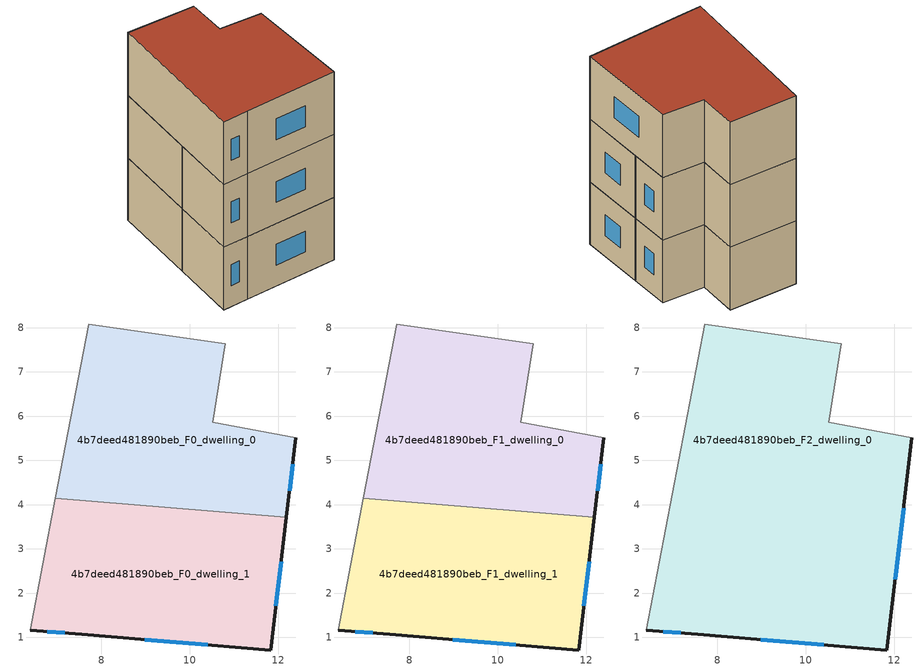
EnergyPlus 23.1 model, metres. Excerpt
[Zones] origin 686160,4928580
4b7deed481890beb_F0_dwelling_0
 floor ground (EU_floor_Construction): 12.18,3.71 12.4,5.51 10.51,5.86 10.8,7.64 7.71,8.08 6.96,4.14 z0
 wall outside (EU_wall_Construction): 12.4,5.51 12.18,3.71 z0:3
 wall adiabatic (EU_wall_Construction): 6.96,4.14 7.71,8.08 10.8,7.64 10.51,5.86 12.4,5.51 z0:3
 wall to 4b7deed481890beb_F0_dwelling_1 (EU_wall_Construction): 12.18,3.71 6.96,4.14 z0:3
 window (EU_Window_Construction): 12.33,4.91 12.25,4.31 z1:2
4b7deed481890beb_F0_dwelling_1
 floor ground (EU_floor_Construction): 11.83,0.71 12.18,3.71 6.96,4.14 6.39,1.16 7.56,1.07 z0
 wall outside (EU_wall_Construction): 12.18,3.71 11.83,0.71 7.56,1.07 6.39,1.16 z0:3
 wall adiabatic (EU_wall_Construction): 6.39,1.16 6.96,4.14 z0:3
 window (EU_Window_Construction): 12.06,2.71 11.95,1.71 / 10.4,0.83 8.98,0.95 / 7.17,1.1 6.78,1.13 z1:2
4b7deed481890beb_F1_dwelling_0
 floor to 4b7deed481890beb_F0_dwelling_0 (EU_floor_Construction): 12.18,3.71 12.4,5.51 10.51,5.86 10.8,7.64 7.71,8.08 6.96,4.14 z3
 wall outside (EU_wall_Construction): 12.4,5.51 12.18,3.71 z3:6
 wall adiabatic (EU_wall_Construction): 6.96,4.14 7.71,8.08 10.8,7.64 10.51,5.86 12.4,5.51 z3:6
 wall to 4b7deed481890beb_F1_dwelling_1 (EU_wall_Construction): 12.18,3.71 6.96,4.14 z3:6
 window (EU_Window_Construction): 12.33,4.91 12.25,4.31 z4:5
4b7deed481890beb_F1_dwelling_1
 floor to 4b7deed481890beb_F0_dwelling_1 (EU_floor_Construction): 11.83,0.71 12.18,3.71 6.96,4.14 6.39,1.16 7.56,1.07 z3
 wall outside (EU_wall_Construction): 12.18,3.71 11.83,0.71 7.56,1.07 6.39,1.16 z3:6
 wall adiabatic (EU_wall_Construction): 6.39,1.16 6.96,4.14 z3:6
 window (EU_Window_Construction): 12.06,2.71 11.95,1.71 / 10.4,0.83 8.98,0.95 / 7.17,1.1 6.78,1.13 z4:5
4b7deed481890beb_F2_dwelling_0
 floor to 4b7deed481890beb_F1_dwelling_0 (EU_floor_Construction): 12.18,3.71 12.4,5.51 10.51,5.86 10.8,7.64 7.71,8.08 6.96,4.14 z6
 floor to 4b7deed481890beb_F1_dwelling_1 (EU_floor_Construction): 11.83,0.71 12.18,3.71 6.96,4.14 6.39,1.16 7.56,1.07 z6
 wall outside (EU_wall_Construction): 12.4,5.51 11.83,0.71 7.56,1.07 6.39,1.16 z6:9
 wall adiabatic (EU_wall_Construction): 6.39,1.16 7.71,8.08 10.8,7.64 10.51,5.86 12.4,5.51 z6:9
 window (EU_Window_Construction): 7.17,1.1 6.78,1.13 / 12.21,3.91 12.02,2.31 / 10.4,0.83 8.98,0.95 z7:8
 roof outside (EU_roof_Construction): 10.8,7.64 10.51,5.86 12.4,5.51 11.83,0.71 7.56,1.07 6.39,1.16 7.71,8.08 z9
[Building]
EU S2 Campaign: North Axis=0; Terrain=City; Solar Distribution=FullExterior
[Site:Location]
Bologna: Latitude=44.5; Longitude=11.25; Time Zone=1; Elevation=37
[SizingPeriod:WeatherFileDays]
AnnualSizingPeriod: Begin Month=1; Begin Day of Month=1; End Month=12; End Day of Month=31; Day of Week for Start Day=Monday; Use Weather File Daylight Saving Period=No; Use Weather File Rain and Snow Indicators=No
[MATERIAL]
EU_InternalMass_Material: Roughness=MediumRough; Thickness=0.1; Conductivity=1; Density=1800; Specific Heat=900; Thermal Absorptance=0.9; Solar Absorptance=0.7; Visible Absorptance=0.7
[MATERIAL:NOMASS] Roughness=MediumRough; Thermal Absorptance=0.9; Solar Absorptance=0.7; Visible Absorptance=0.7
Name | Thermal Resistance
EU_wall_NoMass | 0.937881
EU_roof_NoMass | 0.548572
EU_floor_NoMass | 0.71348
[WINDOWMATERIAL:SIMPLEGLAZINGSYSTEM]
EU_Window_SimpleGlazing: UFactor=4.25633; Solar Heat Gain Coefficient=0.85; Visible Transmittance=0.85
[CONSTRUCTION]
EU_wall_Construction: EU_wall_NoMass
EU_roof_Construction: EU_roof_NoMass
EU_floor_Construction: EU_floor_NoMass
EU_InternalMass_Construction: EU_InternalMass_Material
EU_Window_Construction: EU_Window_SimpleGlazing
[ZONE] Type=1; Multiplier=1; Ceiling Height=autocalculate; Floor Area=autocalculate; Part of Total Floor Area=Yes
Name | Volume
4b7deed481890beb_F0_dwelling_0 | 48.4548
4b7deed481890beb_F1_dwelling_0 | 48.4541
4b7deed481890beb_F2_dwelling_0 | 96.9001
4b7deed481890beb_F0_dwelling_1; 4b7deed481890beb_F1_dwelling_1 | 48.4475
[INTERNALMASS] Construction=EU_InternalMass_Construction
Name | Zone or ZoneList | Surface Area
4b7deed481890beb_F0_dwelling_0_EU_InternalMass | 4b7deed481890beb_F0_dwelling_0 | 16.1513
4b7deed481890beb_F0_dwelling_1_EU_InternalMass | 4b7deed481890beb_F0_dwelling_1 | 16.1493
4b7deed481890beb_F1_dwelling_0_EU_InternalMass | 4b7deed481890beb_F1_dwelling_0 | 16.1513
4b7deed481890beb_F1_dwelling_1_EU_InternalMass | 4b7deed481890beb_F1_dwelling_1 | 16.1493
4b7deed481890beb_F2_dwelling_0_EU_InternalMass | 4b7deed481890beb_F2_dwelling_0 | 32.2998
[OTHEREQUIPMENT] Fuel Type=Electricity; Design Level Calculation Method=Watts/Area; Power per Zone Floor Area=1; Fraction Latent=0; Fraction Radiant=0; Fraction Lost=0; Carbon Dioxide Generation Rate=0; EndUse Subcategory=EU_Step8_InternalGains
Name | Zone or ZoneList or Space or SpaceList | Schedule
EU_Step8_InternalGain_4b7deed481890beb_F0_dwelling_0_f000 | 4b7deed481890beb_F0_dwelling_0 | EU_Step8_GainSchedule_4b7deed481890beb_F0_dwelling_0_f000
EU_Step8_InternalGain_4b7deed481890beb_F0_dwelling_1_f000 | 4b7deed481890beb_F0_dwelling_1 | EU_Step8_GainSchedule_4b7deed481890beb_F0_dwelling_1_f000
EU_Step8_InternalGain_4b7deed481890beb_F1_dwelling_0_f000 | 4b7deed481890beb_F1_dwelling_0 | EU_Step8_GainSchedule_4b7deed481890beb_F1_dwelling_0_f000
EU_Step8_InternalGain_4b7deed481890beb_F1_dwelling_1_f000 | 4b7deed481890beb_F1_dwelling_1 | EU_Step8_GainSchedule_4b7deed481890beb_F1_dwelling_1_f000
EU_Step8_InternalGain_4b7deed481890beb_F2_dwelling_0_f000 | 4b7deed481890beb_F2_dwelling_0 | EU_Step8_GainSchedule_4b7deed481890beb_F2_dwelling_0_f000
[ZONEVENTILATION:DESIGNFLOWRATE] Schedule=EU_AlwaysOn; Design Flow Rate Calculation Method=AirChanges/Hour; Air Changes per Hour=0.687892; Ventilation Type=Natural; Fan Pressure Rise=0; Fan Total Efficiency=1; Constant Term Coefficient=1; Temperature Term Coefficient=0; Velocity Term Coefficient=0; Velocity Squared Term Coefficient=0; Minimum Indoor Temperature=-100; Maximum Indoor Temperature=100; Delta Temperature=-100; Minimum Outdoor Temperature=-100; Maximum Outdoor Temperature=100; Maximum Wind Speed=40
Name | Zone or ZoneList or Space or SpaceList
EU_ConstantAir_4b7deed481890beb_F0_dwelling_0 | 4b7deed481890beb_F0_dwelling_0
EU_ConstantAir_4b7deed481890beb_F0_dwelling_1 | 4b7deed481890beb_F0_dwelling_1
EU_ConstantAir_4b7deed481890beb_F1_dwelling_0 | 4b7deed481890beb_F1_dwelling_0
EU_ConstantAir_4b7deed481890beb_F1_dwelling_1 | 4b7deed481890beb_F1_dwelling_1
EU_ConstantAir_4b7deed481890beb_F2_dwelling_0 | 4b7deed481890beb_F2_dwelling_0
[HVACTEMPLATE:THERMOSTAT] Constant Heating Setpoint=20; Constant Cooling Setpoint=50
EU_HeatOnly_4b7deed481890beb_F0_dwelling_0; EU_HeatOnly_4b7deed481890beb_F0_dwelling_1; EU_HeatOnly_4b7deed481890beb_F1_dwelling_0; EU_HeatOnly_4b7deed481890beb_F1_dwelling_1; EU_HeatOnly_4b7deed481890beb_F2_dwelling_0
[HVACTEMPLATE:ZONE:IDEALLOADSAIRSYSTEM] System Availability Schedule=EU_AlwaysOn; Maximum Heating Supply Air Temperature=50; Minimum Cooling Supply Air Temperature=13; Maximum Heating Supply Air Humidity Ratio=0.0156; Minimum Cooling Supply Air Humidity Ratio=0.0077; Heating Limit=NoLimit; Cooling Limit=NoLimit; Heating Availability Schedule=EU_AlwaysOn; Cooling Availability Schedule=EU_CoolingOff; Dehumidification Control Type=ConstantSensibleHeatRatio; Cooling Sensible Heat Ratio=0.7; Dehumidification Setpoint=60; Humidification Control Type=None; Humidification Setpoint=30; Outdoor Air Method=None; Outdoor Air Flow Rate per Person=0.00944; Outdoor Air Flow Rate per Zone Floor Area=0; Outdoor Air Flow Rate per Zone=0; Demand Controlled Ventilation Type=None; Outdoor Air Economizer Type=NoEconomizer; Heat Recovery Type=None; Sensible Heat Recovery Effectiveness=0.7; Latent Heat Recovery Effectiveness=0.65
Name | Template Thermostat
4b7deed481890beb_F0_dwelling_0 | EU_HeatOnly_4b7deed481890beb_F0_dwelling_0
4b7deed481890beb_F0_dwelling_1 | EU_HeatOnly_4b7deed481890beb_F0_dwelling_1
4b7deed481890beb_F1_dwelling_0 | EU_HeatOnly_4b7deed481890beb_F1_dwelling_0
4b7deed481890beb_F1_dwelling_1 | EU_HeatOnly_4b7deed481890beb_F1_dwelling_1
4b7deed481890beb_F2_dwelling_0 | EU_HeatOnly_4b7deed481890beb_F2_dwelling_0
[SIZING:ZONE] Zone Cooling Design Supply Air Temperature Input Method=SupplyAirTemperature; Zone Cooling Design Supply Air Temperature=13; Zone Heating Design Supply Air Temperature Input Method=SupplyAirTemperature; Zone Heating Design Supply Air Temperature=50; Zone Cooling Design Supply Air Humidity Ratio=0.008; Zone Heating Design Supply Air Humidity Ratio=0.008; Cooling Design Air Flow Method=DesignDay; Cooling Design Air Flow Rate=0; Cooling Minimum Air Flow per Zone Floor Area=0.000762; Cooling Minimum Air Flow=0; Cooling Minimum Air Flow Fraction=0.2; Heating Design Air Flow Method=DesignDay; Heating Design Air Flow Rate=0; Heating Maximum Air Flow per Zone Floor Area=0.002032; Heating Maximum Air Flow=0.141576; Heating Maximum Air Flow Fraction=0.3; Account for Dedicated Outdoor Air System=No; Dedicated Outdoor Air System Control Strategy=NeutralSupplyAir; Dedicated Outdoor Air Low Setpoint Temperature for Design=autosize; Dedicated Outdoor Air High Setpoint Temperature for Design=autosize; Zone Load Sizing Method=Sensible Load Only No Latent Load; Zone Latent Cooling Design Supply Air Humidity Ratio Input Method=HumidityRatioDifference; Zone Cooling Design Supply Air Humidity Ratio Difference=0.005; Zone Latent Heating Design Supply Air Humidity Ratio Input Method=HumidityRatioDifference; Zone Humidification Design Supply Air Humidity Ratio Difference=0.005
4b7deed481890beb_F0_dwelling_0; 4b7deed481890beb_F0_dwelling_1; 4b7deed481890beb_F1_dwelling_0; 4b7deed481890beb_F1_dwelling_1; 4b7deed481890beb_F2_dwelling_0
[SCHEDULE:CONSTANT]
Name | Hourly Value
EU_AlwaysOn | 1
EU_CoolingOff | 0
[SCHEDULE:FILE] Column Number=1; Rows to Skip at Top=0; Number of Hours of Data=8760; Column Separator=Comma; Interpolate to Timestep=No; Minutes per Item=60; Adjust Schedule for Daylight Savings=Yes
Name | File
EU_Step8_GainSchedule_4b7deed481890beb_F0_dwelling_0_f000 | ../../schedules/4b7deed481890beb/4b7deed481890beb_F0_dwelling_0_f000_gain.csv
EU_Step8_GainSchedule_4b7deed481890beb_F0_dwelling_1_f000 | ../../schedules/4b7deed481890beb/4b7deed481890beb_F0_dwelling_1_f000_gain.csv
EU_Step8_GainSchedule_4b7deed481890beb_F1_dwelling_0_f000 | ../../schedules/4b7deed481890beb/4b7deed481890beb_F1_dwelling_0_f000_gain.csv
EU_Step8_GainSchedule_4b7deed481890beb_F1_dwelling_1_f000 | ../../schedules/4b7deed481890beb/4b7deed481890beb_F1_dwelling_1_f000_gain.csv
EU_Step8_GainSchedule_4b7deed481890beb_F2_dwelling_0_f000 | ../../schedules/4b7deed481890beb/4b7deed481890beb_F2_dwelling_0_f000_gain.csv
